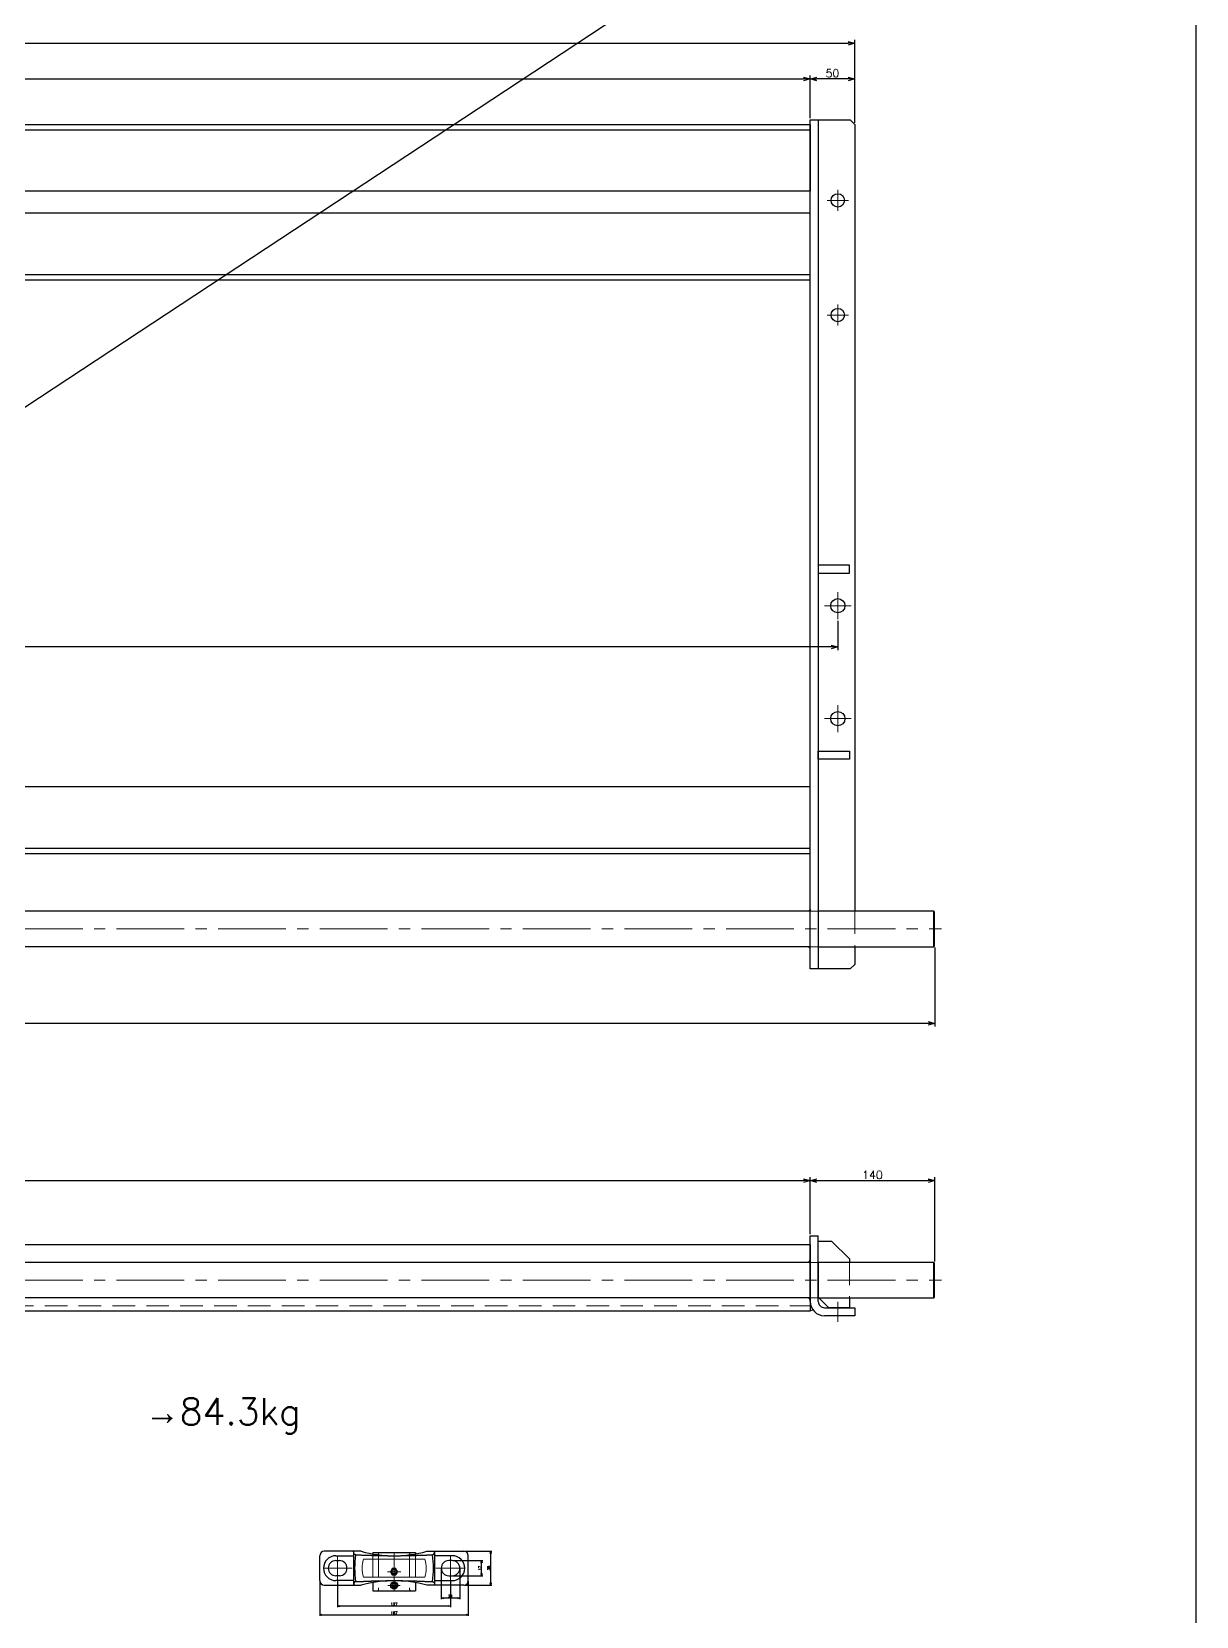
# Model space of a CAD drawing. Header units: millimetres. Extents: x -8731 to 85711, y -14522 to 31379.
# Drawn here: x 4452 to 5763, y -2873 to -1091 of the extents above; entities that cross this region are included whole.
import ezdxf

# ---------------------------------------------------------------- set-up
doc = ezdxf.new("R2010")
doc.units = ezdxf.units.MM
doc.header["$LTSCALE"] = 4
doc.header["$PDMODE"] = 99
doc.header["$PDSIZE"] = 1
doc.linetypes.add('CENTER2', pattern=[28.575, 19.05, -3.175, 3.175, -3.175])
doc.linetypes.add('HIDDEN', pattern=[9.525, 6.35, -3.175])
for name, color, linetype, lineweight in [('04_HIDDEN', 2, 'HIDDEN', 13), ('05_CENTER', 4, 'CENTER2', 13), ('08_DIM', 3, 'Continuous', 13)]:
    doc.layers.add(name, color=color, linetype=linetype, lineweight=lineweight)
doc.layers.add('10_DRAFT', color=8, linetype='Continuous', lineweight=0, plot=False)
doc.styles.add('KSS_TXT', font='txt.shx', dxfattribs={"bigfont": 'extfont2.shx'})
doc.dimstyles.new('KSS_DIM', dxfattribs={"dimscale": 3, "dimtxt": 3, "dimasz": 2.5, "dimexe": 1.25, "dimexo": 0.625, "dimtad": 1, "dimdsep": 46, "dimtxsty": 'KSS_TXT', "dimblk": 'OPEN30', "dimcen": 0, "dimazin": 2, "dimtfac": 0.75, "dimtmove": 0, "dimatfit": 3, "dimldrblk": 'OPEN30', "dimfxl": 1, "dimtolj": 1, "dimarcsym": 0})

# ---------------------------------------------------------------- blocks, each defined once
blk = doc.blocks.new('MUCP207b_1')
at = {"color": 0}
for p, q in [((-100.4, 19), (-142, 19)), ((-109, 19), (-109, -19)), ((-26.6, 19), (15, 19)), ((-18, 19), (-18, -19)), ((-147, -14), (-147, 14)), ((-129, 14), (-109, 14)), ((-129, 8.5), (-125, 8.5)), ((-87.5, 17.5), (-39.5, 17.5)), ((-87.5, 17.5), (-87.5, 16.1)), ((-39.5, 17.5), (-39.5, 16.1)), ((2, 14), (-18, 14)), ((2, 8.5), (-2, 8.5)), ((20, -14), (20, 14)), ((-125, -8.5), (-129, -8.5)), ((-109, -14), (-129, -14)), ((-87.5, -16.1), (-87.5, -25.4)), ((-39.5, -16.1), (-39.5, -25.4)), ((-18, -14), (2, -14)), ((-2, -8.5), (2, -8.5)), ((-142, -19), (-100.4, -19)), ((-87.5, -25.4), (-39.5, -25.4)), ((15, -19), (-26.6, -19))]:
    blk.add_line(p, q, dxfattribs=at)
for points in [[(-65.5, -0.5), (-67.5, -4), (-65.5, -7.5), (-61.5, -7.5), (-59.5, -4), (-61.5, -0.5)], [(-64.7, -17.4), (-65.8, -19.4), (-64.7, -21.4), (-62.3, -21.4), (-61.2, -19.4), (-62.3, -17.4)]]:
    blk.add_lwpolyline(points, close=True, dxfattribs=at)
for points in [[(-106.7, 15.1, 0), (-106.8, 15.1, 0), (-106.8, 15.1, 0), (-106.8, 15.1, 0), (-106.9, 15.1, 0), (-106.9, 15.1, 0), (-106.9, 15.1, 0), (-107, 15.2, 0), (-107, 15.2, 0), (-107, 15.2, 0), (-107, 15.2, 0), (-107.1, 15.2, 0), (-107.1, 15.2, 0), (-107.1, 15.2, 0), (-107.2, 15.2, 0), (-107.2, 15.2, 0), (-107.2, 15.2, 0), (-107.3, 15.3, 0), (-107.3, 15.3, 0), (-107.3, 15.3, 0), (-107.3, 15.3, 0), (-107.4, 15.3, 0), (-107.4, 15.3, 0), (-107.4, 15.3, 0), (-107.5, 15.3, 0), (-107.5, 15.3, 0), (-107.5, 15.4, 0), (-107.5, 15.4, 0), (-107.6, 15.4, 0), (-107.6, 15.4, 0), (-107.6, 15.4, 0), (-107.7, 15.4, 0), (-107.7, 15.4, 0), (-107.7, 15.4, 0), (-107.7, 15.5, 0), (-107.8, 15.5, 0), (-107.8, 15.5, 0), (-107.8, 15.5, 0), (-107.8, 15.5, 0), (-107.9, 15.5, 0), (-107.9, 15.6, 0), (-107.9, 15.6, 0), (-107.9, 15.6, 0), (-107.9, 15.6, 0), (-108, 15.6, 0), (-108, 15.6, 0), (-108, 15.7, 0), (-108, 15.7, 0), (-108.1, 15.7, 0), (-108.1, 15.7, 0), (-108.1, 15.7, 0), (-108.1, 15.7, 0), (-108.1, 15.8, 0), (-108.2, 15.8, 0), (-108.2, 15.8, 0), (-108.2, 15.8, 0), (-108.2, 15.8, 0), (-108.2, 15.9, 0), (-108.3, 15.9, 0), (-108.3, 15.9, 0), (-108.3, 15.9, 0), (-108.3, 16, 0), (-108.3, 16, 0), (-108.3, 16, 0), (-108.4, 16, 0), (-108.4, 16, 0), (-108.4, 16.1, 0), (-108.4, 16.1, 0), (-108.4, 16.1, 0), (-108.4, 16.1, 0), (-108.4, 16.2, 0), (-108.5, 16.2, 0), (-108.5, 16.2, 0), (-108.5, 16.2, 0), (-108.5, 16.3, 0), (-108.5, 16.3, 0), (-108.5, 16.3, 0), (-108.5, 16.3, 0), (-108.6, 16.4, 0), (-108.6, 16.4, 0), (-108.6, 16.4, 0), (-108.6, 16.4, 0), (-108.6, 16.5, 0), (-108.6, 16.5, 0), (-108.6, 16.5, 0), (-108.6, 16.6, 0), (-108.6, 16.6, 0), (-108.7, 16.6, 0), (-108.7, 16.6, 0), (-108.7, 16.7, 0), (-108.7, 16.7, 0), (-108.7, 16.7, 0), (-108.7, 16.8, 0), (-108.7, 16.8, 0), (-108.7, 16.8, 0), (-108.7, 16.8, 0), (-108.7, 16.9, 0), (-108.7, 16.9, 0), (-108.7, 16.9, 0), (-108.8, 17, 0), (-108.8, 17, 0), (-108.8, 17, 0), (-108.8, 17.1, 0), (-108.8, 17.1, 0), (-108.8, 17.1, 0), (-108.8, 17.2, 0), (-108.8, 17.2, 0), (-108.8, 17.2, 0), (-108.8, 17.2, 0), (-108.8, 17.3, 0), (-108.8, 17.3, 0), (-108.8, 17.3, 0), (-108.8, 17.4, 0), (-108.8, 17.4, 0), (-108.9, 17.4, 0), (-108.9, 17.5, 0), (-108.9, 17.5, 0), (-108.9, 17.5, 0), (-108.9, 17.6, 0), (-108.9, 17.6, 0), (-108.9, 17.6, 0), (-108.9, 17.7, 0), (-108.9, 17.7, 0), (-108.9, 17.7, 0), (-108.9, 17.8, 0), (-108.9, 17.8, 0), (-108.9, 17.8, 0), (-108.9, 17.9, 0), (-108.9, 17.9, 0), (-108.9, 17.9, 0), (-108.9, 18, 0), (-108.9, 18, 0), (-108.9, 18, 0), (-108.9, 18.1, 0), (-108.9, 18.1, 0), (-108.9, 18.2, 0), (-108.9, 18.2, 0), (-108.9, 18.2, 0), (-108.9, 18.3, 0), (-109, 18.3, 0), (-109, 18.3, 0), (-109, 18.4, 0), (-109, 18.4, 0), (-109, 18.4, 0), (-109, 18.5, 0), (-109, 18.5, 0), (-109, 18.5, 0), (-109, 18.6, 0), (-109, 18.6, 0), (-109, 18.6, 0), (-109, 18.7, 0), (-109, 18.7, 0), (-109, 18.8, 0), (-109, 18.8, 0), (-109, 18.8, 0), (-109, 18.9, 0), (-109, 18.9, 0), (-109, 18.9, 0), (-109, 19, 0), (-109, 19, 0)], [(-20.3, 15.1, 0), (-20.2, 15.1, 0), (-20.2, 15.1, 0), (-20.2, 15.1, 0), (-20.1, 15.1, 0), (-20.1, 15.1, 0), (-20.1, 15.1, 0), (-20, 15.2, 0), (-20, 15.2, 0), (-20, 15.2, 0), (-20, 15.2, 0), (-19.9, 15.2, 0), (-19.9, 15.2, 0), (-19.9, 15.2, 0), (-19.8, 15.2, 0), (-19.8, 15.2, 0), (-19.8, 15.2, 0), (-19.7, 15.3, 0), (-19.7, 15.3, 0), (-19.7, 15.3, 0), (-19.7, 15.3, 0), (-19.6, 15.3, 0), (-19.6, 15.3, 0), (-19.6, 15.3, 0), (-19.5, 15.3, 0), (-19.5, 15.3, 0), (-19.5, 15.4, 0), (-19.5, 15.4, 0), (-19.4, 15.4, 0), (-19.4, 15.4, 0), (-19.4, 15.4, 0), (-19.3, 15.4, 0), (-19.3, 15.4, 0), (-19.3, 15.4, 0), (-19.3, 15.5, 0), (-19.2, 15.5, 0), (-19.2, 15.5, 0), (-19.2, 15.5, 0), (-19.2, 15.5, 0), (-19.1, 15.5, 0), (-19.1, 15.6, 0), (-19.1, 15.6, 0), (-19.1, 15.6, 0), (-19.1, 15.6, 0), (-19, 15.6, 0), (-19, 15.6, 0), (-19, 15.7, 0), (-19, 15.7, 0), (-18.9, 15.7, 0), (-18.9, 15.7, 0), (-18.9, 15.7, 0), (-18.9, 15.7, 0), (-18.9, 15.8, 0), (-18.8, 15.8, 0), (-18.8, 15.8, 0), (-18.8, 15.8, 0), (-18.8, 15.8, 0), (-18.8, 15.9, 0), (-18.7, 15.9, 0), (-18.7, 15.9, 0), (-18.7, 15.9, 0), (-18.7, 16, 0), (-18.7, 16, 0), (-18.7, 16, 0), (-18.6, 16, 0), (-18.6, 16, 0), (-18.6, 16.1, 0), (-18.6, 16.1, 0), (-18.6, 16.1, 0), (-18.6, 16.1, 0), (-18.6, 16.2, 0), (-18.5, 16.2, 0), (-18.5, 16.2, 0), (-18.5, 16.2, 0), (-18.5, 16.3, 0), (-18.5, 16.3, 0), (-18.5, 16.3, 0), (-18.5, 16.3, 0), (-18.4, 16.4, 0), (-18.4, 16.4, 0), (-18.4, 16.4, 0), (-18.4, 16.4, 0), (-18.4, 16.5, 0), (-18.4, 16.5, 0), (-18.4, 16.5, 0), (-18.4, 16.6, 0), (-18.4, 16.6, 0), (-18.3, 16.6, 0), (-18.3, 16.6, 0), (-18.3, 16.7, 0), (-18.3, 16.7, 0), (-18.3, 16.7, 0), (-18.3, 16.8, 0), (-18.3, 16.8, 0), (-18.3, 16.8, 0), (-18.3, 16.8, 0), (-18.3, 16.9, 0), (-18.3, 16.9, 0), (-18.3, 16.9, 0), (-18.2, 17, 0), (-18.2, 17, 0), (-18.2, 17, 0), (-18.2, 17.1, 0), (-18.2, 17.1, 0), (-18.2, 17.1, 0), (-18.2, 17.2, 0), (-18.2, 17.2, 0), (-18.2, 17.2, 0), (-18.2, 17.2, 0), (-18.2, 17.3, 0), (-18.2, 17.3, 0), (-18.2, 17.3, 0), (-18.2, 17.4, 0), (-18.2, 17.4, 0), (-18.1, 17.4, 0), (-18.1, 17.5, 0), (-18.1, 17.5, 0), (-18.1, 17.5, 0), (-18.1, 17.6, 0), (-18.1, 17.6, 0), (-18.1, 17.6, 0), (-18.1, 17.7, 0), (-18.1, 17.7, 0), (-18.1, 17.7, 0), (-18.1, 17.8, 0), (-18.1, 17.8, 0), (-18.1, 17.8, 0), (-18.1, 17.9, 0), (-18.1, 17.9, 0), (-18.1, 17.9, 0), (-18.1, 18, 0), (-18.1, 18, 0), (-18.1, 18, 0), (-18.1, 18.1, 0), (-18.1, 18.1, 0), (-18.1, 18.2, 0), (-18.1, 18.2, 0), (-18.1, 18.2, 0), (-18.1, 18.3, 0), (-18, 18.3, 0), (-18, 18.3, 0), (-18, 18.4, 0), (-18, 18.4, 0), (-18, 18.4, 0), (-18, 18.5, 0), (-18, 18.5, 0), (-18, 18.5, 0), (-18, 18.6, 0), (-18, 18.6, 0), (-18, 18.6, 0), (-18, 18.7, 0), (-18, 18.7, 0), (-18, 18.8, 0), (-18, 18.8, 0), (-18, 18.8, 0), (-18, 18.9, 0), (-18, 18.9, 0), (-18, 18.9, 0), (-18, 19, 0), (-18, 19, 0)], [(-106.7, 15.1, 0), (-106.2, 15.1, 0), (-105.7, 15, 0), (-105.1, 15, 0), (-104.6, 15, 0), (-104, 15, 0), (-103.5, 15, 0), (-102.9, 14.9, 0), (-102.4, 14.9, 0), (-101.8, 14.9, 0), (-101.3, 14.9, 0), (-100.8, 14.9, 0), (-100.2, 14.8, 0), (-99.7, 14.8, 0), (-99.1, 14.8, 0), (-98.6, 14.8, 0), (-98, 14.8, 0), (-97.5, 14.7, 0), (-97, 14.7, 0), (-96.4, 14.7, 0), (-95.9, 14.7, 0), (-95.3, 14.7, 0), (-94.8, 14.6, 0), (-94.2, 14.6, 0), (-93.7, 14.6, 0), (-93.1, 14.6, 0), (-92.6, 14.6, 0), (-92.1, 14.6, 0), (-91.5, 14.5, 0), (-91, 14.5, 0), (-90.4, 14.5, 0), (-89.9, 14.5, 0), (-89.3, 14.5, 0), (-88.8, 14.4, 0), (-88.2, 14.4, 0), (-87.7, 14.4, 0), (-87.2, 14.4, 0), (-86.6, 14.4, 0), (-86.1, 14.4, 0), (-85.5, 14.4, 0), (-85, 14.3, 0), (-84.4, 14.3, 0), (-83.9, 14.3, 0), (-83.4, 14.3, 0), (-82.8, 14.3, 0), (-82.3, 14.3, 0), (-81.7, 14.2, 0), (-81.2, 14.2, 0), (-80.6, 14.2, 0), (-80.1, 14.2, 0), (-79.5, 14.2, 0), (-79, 14.2, 0), (-78.5, 14.2, 0), (-77.9, 14.2, 0), (-77.4, 14.1, 0), (-76.8, 14.1, 0), (-76.3, 14.1, 0), (-75.7, 14.1, 0), (-75.2, 14.1, 0), (-74.7, 14.1, 0), (-74.1, 14.1, 0), (-73.6, 14.1, 0), (-73, 14.1, 0), (-72.5, 14.1, 0), (-71.9, 14.1, 0), (-71.4, 14.1, 0), (-70.8, 14, 0), (-70.3, 14, 0), (-69.8, 14, 0), (-69.2, 14, 0), (-68.7, 14, 0), (-68.1, 14, 0), (-67.6, 14, 0), (-67, 14, 0), (-66.5, 14, 0), (-65.9, 14, 0), (-65.4, 14, 0), (-64.9, 14, 0), (-64.3, 14, 0), (-63.8, 14, 0), (-63.2, 14, 0), (-62.7, 14, 0), (-62.1, 14, 0), (-61.6, 14, 0), (-61.1, 14, 0), (-60.5, 14, 0), (-60, 14, 0), (-59.4, 14, 0), (-58.9, 14, 0), (-58.3, 14, 0), (-57.8, 14, 0), (-57.2, 14, 0), (-56.7, 14, 0), (-56.2, 14, 0), (-55.6, 14.1, 0), (-55.1, 14.1, 0), (-54.5, 14.1, 0), (-54, 14.1, 0), (-53.4, 14.1, 0), (-52.9, 14.1, 0), (-52.3, 14.1, 0), (-51.8, 14.1, 0), (-51.3, 14.1, 0), (-50.7, 14.1, 0), (-50.2, 14.1, 0), (-49.6, 14.1, 0), (-49.1, 14.2, 0), (-48.5, 14.2, 0), (-48, 14.2, 0), (-47.5, 14.2, 0), (-46.9, 14.2, 0), (-46.4, 14.2, 0), (-45.8, 14.2, 0), (-45.3, 14.2, 0), (-44.7, 14.3, 0), (-44.2, 14.3, 0), (-43.6, 14.3, 0), (-43.1, 14.3, 0), (-42.6, 14.3, 0), (-42, 14.3, 0), (-41.5, 14.4, 0), (-40.9, 14.4, 0), (-40.4, 14.4, 0), (-39.8, 14.4, 0), (-39.3, 14.4, 0), (-38.8, 14.4, 0), (-38.2, 14.4, 0), (-37.7, 14.5, 0), (-37.1, 14.5, 0), (-36.6, 14.5, 0), (-36, 14.5, 0), (-35.5, 14.5, 0), (-34.9, 14.6, 0), (-34.4, 14.6, 0), (-33.9, 14.6, 0), (-33.3, 14.6, 0), (-32.8, 14.6, 0), (-32.2, 14.6, 0), (-31.7, 14.7, 0), (-31.1, 14.7, 0), (-30.6, 14.7, 0), (-30, 14.7, 0), (-29.5, 14.7, 0), (-29, 14.8, 0), (-28.4, 14.8, 0), (-27.9, 14.8, 0), (-27.3, 14.8, 0), (-26.8, 14.8, 0), (-26.2, 14.9, 0), (-25.7, 14.9, 0), (-25.2, 14.9, 0), (-24.6, 14.9, 0), (-24.1, 14.9, 0), (-23.5, 15, 0), (-23, 15, 0), (-22.4, 15, 0), (-21.9, 15, 0), (-21.3, 15, 0), (-20.8, 15.1, 0), (-20.3, 15.1, 0)], [(-106.7, -15.1, 0), (-106.8, -15.1, 0), (-106.8, -15.1, 0), (-106.8, -15.1, 0), (-106.9, -15.1, 0), (-106.9, -15.1, 0), (-106.9, -15.1, 0), (-107, -15.2, 0), (-107, -15.2, 0), (-107, -15.2, 0), (-107, -15.2, 0), (-107.1, -15.2, 0), (-107.1, -15.2, 0), (-107.1, -15.2, 0), (-107.2, -15.2, 0), (-107.2, -15.2, 0), (-107.2, -15.2, 0), (-107.3, -15.3, 0), (-107.3, -15.3, 0), (-107.3, -15.3, 0), (-107.3, -15.3, 0), (-107.4, -15.3, 0), (-107.4, -15.3, 0), (-107.4, -15.3, 0), (-107.5, -15.3, 0), (-107.5, -15.3, 0), (-107.5, -15.4, 0), (-107.5, -15.4, 0), (-107.6, -15.4, 0), (-107.6, -15.4, 0), (-107.6, -15.4, 0), (-107.7, -15.4, 0), (-107.7, -15.4, 0), (-107.7, -15.4, 0), (-107.7, -15.5, 0), (-107.8, -15.5, 0), (-107.8, -15.5, 0), (-107.8, -15.5, 0), (-107.8, -15.5, 0), (-107.9, -15.5, 0), (-107.9, -15.6, 0), (-107.9, -15.6, 0), (-107.9, -15.6, 0), (-107.9, -15.6, 0), (-108, -15.6, 0), (-108, -15.6, 0), (-108, -15.7, 0), (-108, -15.7, 0), (-108.1, -15.7, 0), (-108.1, -15.7, 0), (-108.1, -15.7, 0), (-108.1, -15.7, 0), (-108.1, -15.8, 0), (-108.2, -15.8, 0), (-108.2, -15.8, 0), (-108.2, -15.8, 0), (-108.2, -15.8, 0), (-108.2, -15.9, 0), (-108.3, -15.9, 0), (-108.3, -15.9, 0), (-108.3, -15.9, 0), (-108.3, -16, 0), (-108.3, -16, 0), (-108.3, -16, 0), (-108.4, -16, 0), (-108.4, -16, 0), (-108.4, -16.1, 0), (-108.4, -16.1, 0), (-108.4, -16.1, 0), (-108.4, -16.1, 0), (-108.4, -16.2, 0), (-108.5, -16.2, 0), (-108.5, -16.2, 0), (-108.5, -16.2, 0), (-108.5, -16.3, 0), (-108.5, -16.3, 0), (-108.5, -16.3, 0), (-108.5, -16.3, 0), (-108.6, -16.4, 0), (-108.6, -16.4, 0), (-108.6, -16.4, 0), (-108.6, -16.4, 0), (-108.6, -16.5, 0), (-108.6, -16.5, 0), (-108.6, -16.5, 0), (-108.6, -16.6, 0), (-108.6, -16.6, 0), (-108.7, -16.6, 0), (-108.7, -16.6, 0), (-108.7, -16.7, 0), (-108.7, -16.7, 0), (-108.7, -16.7, 0), (-108.7, -16.8, 0), (-108.7, -16.8, 0), (-108.7, -16.8, 0), (-108.7, -16.8, 0), (-108.7, -16.9, 0), (-108.7, -16.9, 0), (-108.7, -16.9, 0), (-108.8, -17, 0), (-108.8, -17, 0), (-108.8, -17, 0), (-108.8, -17.1, 0), (-108.8, -17.1, 0), (-108.8, -17.1, 0), (-108.8, -17.2, 0), (-108.8, -17.2, 0), (-108.8, -17.2, 0), (-108.8, -17.2, 0), (-108.8, -17.3, 0), (-108.8, -17.3, 0), (-108.8, -17.3, 0), (-108.8, -17.4, 0), (-108.8, -17.4, 0), (-108.9, -17.4, 0), (-108.9, -17.5, 0), (-108.9, -17.5, 0), (-108.9, -17.5, 0), (-108.9, -17.6, 0), (-108.9, -17.6, 0), (-108.9, -17.6, 0), (-108.9, -17.7, 0), (-108.9, -17.7, 0), (-108.9, -17.7, 0), (-108.9, -17.8, 0), (-108.9, -17.8, 0), (-108.9, -17.8, 0), (-108.9, -17.9, 0), (-108.9, -17.9, 0), (-108.9, -17.9, 0), (-108.9, -18, 0), (-108.9, -18, 0), (-108.9, -18, 0), (-108.9, -18.1, 0), (-108.9, -18.1, 0), (-108.9, -18.2, 0), (-108.9, -18.2, 0), (-108.9, -18.2, 0), (-108.9, -18.3, 0), (-109, -18.3, 0), (-109, -18.3, 0), (-109, -18.4, 0), (-109, -18.4, 0), (-109, -18.4, 0), (-109, -18.5, 0), (-109, -18.5, 0), (-109, -18.5, 0), (-109, -18.6, 0), (-109, -18.6, 0), (-109, -18.6, 0), (-109, -18.7, 0), (-109, -18.7, 0), (-109, -18.8, 0), (-109, -18.8, 0), (-109, -18.8, 0), (-109, -18.9, 0), (-109, -18.9, 0), (-109, -18.9, 0), (-109, -19, 0), (-109, -19, 0)], [(-106.7, -15.1, 0), (-106.2, -15.1, 0), (-105.7, -15, 0), (-105.1, -15, 0), (-104.6, -15, 0), (-104, -15, 0), (-103.5, -15, 0), (-102.9, -14.9, 0), (-102.4, -14.9, 0), (-101.8, -14.9, 0), (-101.3, -14.9, 0), (-100.8, -14.9, 0), (-100.2, -14.8, 0), (-99.7, -14.8, 0), (-99.1, -14.8, 0), (-98.6, -14.8, 0), (-98, -14.8, 0), (-97.5, -14.7, 0), (-97, -14.7, 0), (-96.4, -14.7, 0), (-95.9, -14.7, 0), (-95.3, -14.7, 0), (-94.8, -14.6, 0), (-94.2, -14.6, 0), (-93.7, -14.6, 0), (-93.1, -14.6, 0), (-92.6, -14.6, 0), (-92.1, -14.6, 0), (-91.5, -14.5, 0), (-91, -14.5, 0), (-90.4, -14.5, 0), (-89.9, -14.5, 0), (-89.3, -14.5, 0), (-88.8, -14.4, 0), (-88.2, -14.4, 0), (-87.7, -14.4, 0), (-87.2, -14.4, 0), (-86.6, -14.4, 0), (-86.1, -14.4, 0), (-85.5, -14.4, 0), (-85, -14.3, 0), (-84.4, -14.3, 0), (-83.9, -14.3, 0), (-83.4, -14.3, 0), (-82.8, -14.3, 0), (-82.3, -14.3, 0), (-81.7, -14.2, 0), (-81.2, -14.2, 0), (-80.6, -14.2, 0), (-80.1, -14.2, 0), (-79.5, -14.2, 0), (-79, -14.2, 0), (-78.5, -14.2, 0), (-77.9, -14.2, 0), (-77.4, -14.1, 0), (-76.8, -14.1, 0), (-76.3, -14.1, 0), (-75.7, -14.1, 0), (-75.2, -14.1, 0), (-74.7, -14.1, 0), (-74.1, -14.1, 0), (-73.6, -14.1, 0), (-73, -14.1, 0), (-72.5, -14.1, 0), (-71.9, -14.1, 0), (-71.4, -14.1, 0), (-70.8, -14, 0), (-70.3, -14, 0), (-69.8, -14, 0), (-69.2, -14, 0), (-68.7, -14, 0), (-68.1, -14, 0), (-67.6, -14, 0), (-67, -14, 0), (-66.5, -14, 0), (-65.9, -14, 0), (-65.4, -14, 0), (-64.9, -14, 0), (-64.3, -14, 0), (-63.8, -14, 0), (-63.2, -14, 0), (-62.7, -14, 0), (-62.1, -14, 0), (-61.6, -14, 0), (-61.1, -14, 0), (-60.5, -14, 0), (-60, -14, 0), (-59.4, -14, 0), (-58.9, -14, 0), (-58.3, -14, 0), (-57.8, -14, 0), (-57.2, -14, 0), (-56.7, -14, 0), (-56.2, -14, 0), (-55.6, -14.1, 0), (-55.1, -14.1, 0), (-54.5, -14.1, 0), (-54, -14.1, 0), (-53.4, -14.1, 0), (-52.9, -14.1, 0), (-52.3, -14.1, 0), (-51.8, -14.1, 0), (-51.3, -14.1, 0), (-50.7, -14.1, 0), (-50.2, -14.1, 0), (-49.6, -14.1, 0), (-49.1, -14.2, 0), (-48.5, -14.2, 0), (-48, -14.2, 0), (-47.5, -14.2, 0), (-46.9, -14.2, 0), (-46.4, -14.2, 0), (-45.8, -14.2, 0), (-45.3, -14.2, 0), (-44.7, -14.3, 0), (-44.2, -14.3, 0), (-43.6, -14.3, 0), (-43.1, -14.3, 0), (-42.6, -14.3, 0), (-42, -14.3, 0), (-41.5, -14.4, 0), (-40.9, -14.4, 0), (-40.4, -14.4, 0), (-39.8, -14.4, 0), (-39.3, -14.4, 0), (-38.8, -14.4, 0), (-38.2, -14.4, 0), (-37.7, -14.5, 0), (-37.1, -14.5, 0), (-36.6, -14.5, 0), (-36, -14.5, 0), (-35.5, -14.5, 0), (-34.9, -14.6, 0), (-34.4, -14.6, 0), (-33.9, -14.6, 0), (-33.3, -14.6, 0), (-32.8, -14.6, 0), (-32.2, -14.6, 0), (-31.7, -14.7, 0), (-31.1, -14.7, 0), (-30.6, -14.7, 0), (-30, -14.7, 0), (-29.5, -14.7, 0), (-29, -14.8, 0), (-28.4, -14.8, 0), (-27.9, -14.8, 0), (-27.3, -14.8, 0), (-26.8, -14.8, 0), (-26.2, -14.9, 0), (-25.7, -14.9, 0), (-25.2, -14.9, 0), (-24.6, -14.9, 0), (-24.1, -14.9, 0), (-23.5, -15, 0), (-23, -15, 0), (-22.4, -15, 0), (-21.9, -15, 0), (-21.3, -15, 0), (-20.8, -15.1, 0), (-20.3, -15.1, 0)], [(-20.3, -15.1, 0), (-20.2, -15.1, 0), (-20.2, -15.1, 0), (-20.2, -15.1, 0), (-20.1, -15.1, 0), (-20.1, -15.1, 0), (-20.1, -15.1, 0), (-20, -15.2, 0), (-20, -15.2, 0), (-20, -15.2, 0), (-20, -15.2, 0), (-19.9, -15.2, 0), (-19.9, -15.2, 0), (-19.9, -15.2, 0), (-19.8, -15.2, 0), (-19.8, -15.2, 0), (-19.8, -15.2, 0), (-19.7, -15.3, 0), (-19.7, -15.3, 0), (-19.7, -15.3, 0), (-19.7, -15.3, 0), (-19.6, -15.3, 0), (-19.6, -15.3, 0), (-19.6, -15.3, 0), (-19.5, -15.3, 0), (-19.5, -15.3, 0), (-19.5, -15.4, 0), (-19.5, -15.4, 0), (-19.4, -15.4, 0), (-19.4, -15.4, 0), (-19.4, -15.4, 0), (-19.3, -15.4, 0), (-19.3, -15.4, 0), (-19.3, -15.4, 0), (-19.3, -15.5, 0), (-19.2, -15.5, 0), (-19.2, -15.5, 0), (-19.2, -15.5, 0), (-19.2, -15.5, 0), (-19.1, -15.5, 0), (-19.1, -15.6, 0), (-19.1, -15.6, 0), (-19.1, -15.6, 0), (-19.1, -15.6, 0), (-19, -15.6, 0), (-19, -15.6, 0), (-19, -15.7, 0), (-19, -15.7, 0), (-18.9, -15.7, 0), (-18.9, -15.7, 0), (-18.9, -15.7, 0), (-18.9, -15.7, 0), (-18.9, -15.8, 0), (-18.8, -15.8, 0), (-18.8, -15.8, 0), (-18.8, -15.8, 0), (-18.8, -15.8, 0), (-18.8, -15.9, 0), (-18.7, -15.9, 0), (-18.7, -15.9, 0), (-18.7, -15.9, 0), (-18.7, -16, 0), (-18.7, -16, 0), (-18.7, -16, 0), (-18.6, -16, 0), (-18.6, -16, 0), (-18.6, -16.1, 0), (-18.6, -16.1, 0), (-18.6, -16.1, 0), (-18.6, -16.1, 0), (-18.6, -16.2, 0), (-18.5, -16.2, 0), (-18.5, -16.2, 0), (-18.5, -16.2, 0), (-18.5, -16.3, 0), (-18.5, -16.3, 0), (-18.5, -16.3, 0), (-18.5, -16.3, 0), (-18.4, -16.4, 0), (-18.4, -16.4, 0), (-18.4, -16.4, 0), (-18.4, -16.4, 0), (-18.4, -16.5, 0), (-18.4, -16.5, 0), (-18.4, -16.5, 0), (-18.4, -16.6, 0), (-18.4, -16.6, 0), (-18.3, -16.6, 0), (-18.3, -16.6, 0), (-18.3, -16.7, 0), (-18.3, -16.7, 0), (-18.3, -16.7, 0), (-18.3, -16.8, 0), (-18.3, -16.8, 0), (-18.3, -16.8, 0), (-18.3, -16.8, 0), (-18.3, -16.9, 0), (-18.3, -16.9, 0), (-18.3, -16.9, 0), (-18.2, -17, 0), (-18.2, -17, 0), (-18.2, -17, 0), (-18.2, -17.1, 0), (-18.2, -17.1, 0), (-18.2, -17.1, 0), (-18.2, -17.2, 0), (-18.2, -17.2, 0), (-18.2, -17.2, 0), (-18.2, -17.2, 0), (-18.2, -17.3, 0), (-18.2, -17.3, 0), (-18.2, -17.3, 0), (-18.2, -17.4, 0), (-18.2, -17.4, 0), (-18.1, -17.4, 0), (-18.1, -17.5, 0), (-18.1, -17.5, 0), (-18.1, -17.5, 0), (-18.1, -17.6, 0), (-18.1, -17.6, 0), (-18.1, -17.6, 0), (-18.1, -17.7, 0), (-18.1, -17.7, 0), (-18.1, -17.7, 0), (-18.1, -17.8, 0), (-18.1, -17.8, 0), (-18.1, -17.8, 0), (-18.1, -17.9, 0), (-18.1, -17.9, 0), (-18.1, -17.9, 0), (-18.1, -18, 0), (-18.1, -18, 0), (-18.1, -18, 0), (-18.1, -18.1, 0), (-18.1, -18.1, 0), (-18.1, -18.2, 0), (-18.1, -18.2, 0), (-18.1, -18.2, 0), (-18.1, -18.3, 0), (-18, -18.3, 0), (-18, -18.3, 0), (-18, -18.4, 0), (-18, -18.4, 0), (-18, -18.4, 0), (-18, -18.5, 0), (-18, -18.5, 0), (-18, -18.5, 0), (-18, -18.6, 0), (-18, -18.6, 0), (-18, -18.6, 0), (-18, -18.7, 0), (-18, -18.7, 0), (-18, -18.8, 0), (-18, -18.8, 0), (-18, -18.8, 0), (-18, -18.9, 0), (-18, -18.9, 0), (-18, -18.9, 0), (-18, -19, 0), (-18, -19, 0)]]:
    blk.add_polyline3d(points, dxfattribs=at)
for centre, radius in [((-63.5, -19.4), 4), ((-63.5, -19.4), 3.45), ((-63.5, -4), 3.3), ((-63.5, -4), 2.4), ((-63.5, -4), 0.555)]:
    blk.add_circle(centre, radius, dxfattribs=at)
for centre, radius, start, end in [((-142, 14), 5, 90, 180), ((-63.5, 153), 139, 254.5856, 285.4144), ((15, 14), 5, 0, 90), ((-129, 0), 14, 90, 270), ((-129, 0), 8.5, 90, 270), ((-125, 0), 8.5, 270, 90), ((-8.9, 0), 99, 171.2355, 188.7645), ((-118.1, 0), 99, 351.2355, 8.7645), ((-2, 0), 8.5, 90, 270), ((2, 0), 14, 270, 90), ((2, 0), 8.5, 270, 90), ((-142, -14), 5, 180, 270), ((-63.5, -153), 139, 74.5856, 105.4144), ((15, -14), 5, 270, 0)]:
    blk.add_arc(centre, radius, start, end, dxfattribs=at)
at = {"layer": '04_HIDDEN', "color": 0}
for p, q in [((-87.5, 16.1), (-87.5, -16.1)), ((-81, 16), (-81, -23.9)), ((-46, 16), (-46, -23.9)), ((-39.5, 16.1), (-39.5, -16.1))]:
    blk.add_line(p, q, dxfattribs=at)
for centre, start, end in [((-82.5, 16), 0, 90), ((-44.5, 16), 90, 180), ((-82.5, -23.9), 270, 0), ((-44.5, -23.9), 180, 270)]:
    blk.add_arc(centre, 1.5, start, end, dxfattribs=at)
at = {"layer": '05_CENTER', "color": 0}
for p, q in [((-143.4, 0), (-110.6, 0)), ((-127, 13.5), (-127, -13.5)), ((16.4, 0), (-16.4, 0)), ((0, 13.5), (0, -13.5)), ((-71, -4), (-56, -4)), ((-70.5, -19.4), (-56.5, -19.4))]:
    blk.add_line(p, q, dxfattribs=at)
at = {"layer": '10_DRAFT'}
for p, q in [((-28.9, 10), (-98.1, 10)), ((-63.5, -25.4), (-63.5, 17.5)), ((-28.9, -10), (-98.1, -10))]:
    blk.add_line(p, q, dxfattribs=at)
for start, end in [(163.8724, 196.1276), (343.8724, 16.1276)]:
    blk.add_arc((-63.5, 0), 36, start, end, dxfattribs=at)
blk = doc.blocks.new('_Open30')
at = {"color": 0, "linetype": 'ByBlock', "lineweight": -2}
for p, q in [((-1, 0.27), (0, 0)), ((0, 0), (-1, -0.27)), ((0, 0), (-1, 0))]:
    blk.add_line(p, q, dxfattribs=at)
blk = doc.blocks.new('*D1084')
at = {"layer": '08_DIM', "color": 0, "lineweight": -2, "transparency": 16777216}
for p, q in [((4939, -2800), (4969.8, -2800)), ((4968.6, -2835.5), (4968.6, -2802.5)), ((4939, -2838), (4969.8, -2838))]:
    blk.add_line(p, q, dxfattribs=at)
at = {"layer": 'Defpoints', "color": 0, "transparency": 16777216}
for p in [(4938.4, -2800), (4968.6, -2800), (4938.4, -2838)]:
    blk.add_point(p, dxfattribs=at)
at = {"layer": '08_DIM', "color": 0, "lineweight": -2, "transparency": 16777216, "xscale": 2.5, "yscale": 2.5, "zscale": 2.5}
for p, rotation in [((4968.6, -2800), 90), ((4968.6, -2838), 270)]:
    blk.add_blockref('_Open30', p, dxfattribs=dict(at, rotation=rotation))
at = {"layer": '08_DIM', "color": 0, "transparency": 16777216, "insert": (4966.4, -2819), "char_height": 3, "attachment_point": 5, "rotation": 90, "style": 'KSS_TXT'}
blk.add_mtext('\\A1;38', dxfattribs=at)
blk = doc.blocks.new('*D1085')
at = {"layer": '08_DIM', "color": 0, "lineweight": -2, "transparency": 16777216}
for p, q in [((4926, -2810.5), (4959.7, -2810.5)), ((4958.4, -2825), (4958.4, -2813)), ((4926, -2827.5), (4959.7, -2827.5))]:
    blk.add_line(p, q, dxfattribs=at)
at = {"layer": 'Defpoints', "color": 0, "transparency": 16777216}
for p in [(4925.4, -2810.5), (4958.4, -2810.5), (4925.4, -2827.5)]:
    blk.add_point(p, dxfattribs=at)
at = {"layer": '08_DIM', "color": 0, "lineweight": -2, "transparency": 16777216, "xscale": 2.5, "yscale": 2.5, "zscale": 2.5}
for p, rotation in [((4958.4, -2810.5), 90), ((4958.4, -2827.5), 270)]:
    blk.add_blockref('_Open30', p, dxfattribs=dict(at, rotation=rotation))
at = {"layer": '08_DIM', "color": 0, "transparency": 16777216, "insert": (4956.3, -2819), "char_height": 3, "attachment_point": 5, "rotation": 90, "style": 'KSS_TXT'}
blk.add_mtext('\\A1;17', dxfattribs=at)
blk = doc.blocks.new('*D1086')
at = {"layer": '08_DIM', "color": 0, "lineweight": -2, "transparency": 16777216}
for p, q in [((4776.4, -2833.7), (4776.4, -2872.8)), ((4943.4, -2833.7), (4943.4, -2872.8)), ((4778.9, -2871.6), (4940.9, -2871.6))]:
    blk.add_line(p, q, dxfattribs=at)
at = {"layer": 'Defpoints', "color": 0, "transparency": 16777216}
for p in [(4776.4, -2833), (4943.4, -2833), (4943.4, -2871.6)]:
    blk.add_point(p, dxfattribs=at)
at = {"layer": '08_DIM', "color": 0, "lineweight": -2, "transparency": 16777216, "xscale": 2.5, "yscale": 2.5, "zscale": 2.5, "rotation": 180}
blk.add_blockref('_Open30', (4776.4, -2871.6), dxfattribs=at)
at = {"layer": '08_DIM', "color": 0, "lineweight": -2, "transparency": 16777216, "xscale": 2.5, "yscale": 2.5, "zscale": 2.5}
blk.add_blockref('_Open30', (4943.4, -2871.6), dxfattribs=at)
at = {"layer": '08_DIM', "color": 0, "transparency": 16777216, "insert": (4859.9, -2869.4), "char_height": 3, "attachment_point": 5, "style": 'KSS_TXT'}
blk.add_mtext('\\A1;167', dxfattribs=at)
blk = doc.blocks.new('*D1087')
at = {"layer": '08_DIM', "color": 0, "lineweight": -2, "transparency": 16777216}
for p, q in [((4796.4, -2833.2), (4796.4, -2862.9)), ((4923.4, -2833.2), (4923.4, -2862.9)), ((4920.9, -2861.6), (4798.9, -2861.6))]:
    blk.add_line(p, q, dxfattribs=at)
at = {"layer": 'Defpoints', "color": 0, "transparency": 16777216}
for p in [(4796.4, -2832.5), (4923.4, -2832.5), (4796.4, -2861.6)]:
    blk.add_point(p, dxfattribs=at)
at = {"layer": '08_DIM', "color": 0, "lineweight": -2, "transparency": 16777216, "xscale": 2.5, "yscale": 2.5, "zscale": 2.5, "rotation": 180}
blk.add_blockref('_Open30', (4796.4, -2861.6), dxfattribs=at)
at = {"layer": '08_DIM', "color": 0, "lineweight": -2, "transparency": 16777216, "xscale": 2.5, "yscale": 2.5, "zscale": 2.5}
blk.add_blockref('_Open30', (4923.4, -2861.6), dxfattribs=at)
at = {"layer": '08_DIM', "color": 0, "transparency": 16777216, "insert": (4859.9, -2859.5), "char_height": 3, "attachment_point": 5, "style": 'KSS_TXT'}
blk.add_mtext('\\A1;127', dxfattribs=at)
blk = doc.blocks.new('*D1088')
at = {"layer": '08_DIM', "color": 0, "lineweight": -2, "transparency": 16777216}
for p, q in [((4912.9, -2819.7), (4912.9, -2853.9)), ((4933.9, -2819.7), (4933.9, -2853.9)), ((4931.4, -2852.7), (4915.4, -2852.7))]:
    blk.add_line(p, q, dxfattribs=at)
at = {"layer": 'Defpoints', "color": 0, "transparency": 16777216}
for p in [(4912.9, -2819), (4933.9, -2819), (4912.9, -2852.7)]:
    blk.add_point(p, dxfattribs=at)
at = {"layer": '08_DIM', "color": 0, "lineweight": -2, "transparency": 16777216, "xscale": 2.5, "yscale": 2.5, "zscale": 2.5, "rotation": 180}
blk.add_blockref('_Open30', (4912.9, -2852.7), dxfattribs=at)
at = {"layer": '08_DIM', "color": 0, "lineweight": -2, "transparency": 16777216, "xscale": 2.5, "yscale": 2.5, "zscale": 2.5}
blk.add_blockref('_Open30', (4933.9, -2852.7), dxfattribs=at)
at = {"layer": '08_DIM', "color": 0, "transparency": 16777216, "insert": (4923.4, -2850.5), "char_height": 3, "attachment_point": 5, "style": 'KSS_TXT'}
blk.add_mtext('\\A1;21', dxfattribs=at)
blk = doc.blocks.new('A$C67F20274_1_1_1')
h = blk.add_hatch(color=3)
h.dxf.hatch_style = 1
h.paths.add_polyline_path([(0, -2), (0, 0), (-2, 0)])
at = {"color": 3}
blk.add_lwpolyline([(0, 0), (-2, 0), (-2, 0), (0, -2)], close=True, dxfattribs=at)
blk = doc.blocks.new('A$C710D0C96_1_1_1')
at = {"color": 0}
for p, q in [((-945, 929), (945, 929)), ((954, 940), (954, -15)), ((-945, 766), (945, 766)), ((-945, 121), (945, 121)), ((945, 50), (-945, 50)), ((1084, 10), (1084, 50)), ((945, 10), (-945, 10))]:
    blk.add_line(p, q, dxfattribs=at)
for points in [[(-945, 935), (945, 935), (945, 860), (-945, 860)], [(-945, 760), (945, 760), (945, 835), (-945, 835)], [(954, 430), (989, 430), (989, 439), (954, 439)], [(954, 230), (989, 230), (989, 221), (954, 221)], [(-945, 115), (945, 115), (945, 190), (-945, 190)], [(954, 50), (954, 10), (1084, 10), (1085, 11), (1085, 49), (1084, 50)]]:
    blk.add_lwpolyline(points, close=True, dxfattribs=at)
blk.add_lwpolyline([(995, 10), (995, -10), (990, -15), (945, -15), (945, 940), (990, 940), (995, 935), (995, 50)], dxfattribs=at)
for centre, radius in [((976, 849.5), 7.5), ((976, 720.5), 7.5), ((976, 393.5), 8), ((976, 266.5), 8)]:
    blk.add_circle(centre, radius, dxfattribs=at)
at = {"layer": '04_HIDDEN'}
for p, q in [((954, 50), (945, 50)), ((995, 50), (995, 10)), ((954, 10), (945, 10))]:
    blk.add_line(p, q, dxfattribs=at)
at = {"layer": '05_CENTER'}
for p, q in [((976, 837.6), (976, 861.4)), ((987.9, 849.5), (964.1, 849.5)), ((976, 708.6), (976, 732.4)), ((987.9, 720.5), (964.1, 720.5)), ((991.1, 393.5), (960.9, 393.5)), ((976, 378.4), (976, 408.6)), ((976, 251.4), (976, 281.6)), ((991.1, 266.5), (960.9, 266.5)), ((-1092.8, 30), (1092.8, 30))]:
    blk.add_line(p, q, dxfattribs=at)
at = {"xscale": -1, "rotation": 180}
blk.add_blockref('A$C67F20274_1_1_1', (945, 50), dxfattribs=at)
blk.add_blockref('A$C67F20274_1_1_1', (945, 10))
blk = doc.blocks.new('*D3772')
at = {"layer": '08_DIM', "color": 0, "lineweight": -2, "transparency": 16777216}
for p, q in [((5328.2, -1188.1), (5328.2, -1140.1)), ((5378.2, -1193.1), (5378.2, -1140.1)), ((5370.7, -1143.9), (5335.7, -1143.9))]:
    blk.add_line(p, q, dxfattribs=at)
at = {"layer": 'Defpoints', "color": 0, "transparency": 16777216}
for p in [(5328.2, -1143.9), (5328.2, -1189.9), (5378.2, -1194.9)]:
    blk.add_point(p, dxfattribs=at)
at = {"layer": '08_DIM', "color": 0, "lineweight": -2, "transparency": 16777216, "xscale": 7.5, "yscale": 7.5, "zscale": 7.5, "rotation": 180}
blk.add_blockref('_Open30', (5328.2, -1143.9), dxfattribs=at)
at = {"layer": '08_DIM', "color": 0, "lineweight": -2, "transparency": 16777216, "xscale": 7.5, "yscale": 7.5, "zscale": 7.5}
blk.add_blockref('_Open30', (5378.2, -1143.9), dxfattribs=at)
at = {"layer": '08_DIM', "color": 0, "transparency": 16777216, "insert": (5353.2, -1137.5), "char_height": 9, "attachment_point": 5, "style": 'KSS_TXT'}
blk.add_mtext('\\A1;50', dxfattribs=at)
blk = doc.blocks.new('*D3774')
at = {"layer": '08_DIM', "color": 0, "lineweight": -2, "transparency": 16777216}
for p, q in [((3407.2, -1753.4), (3407.2, -1786.5)), ((5359.2, -1753.4), (5359.2, -1786.5)), ((5351.7, -1782.7), (3414.7, -1782.7))]:
    blk.add_line(p, q, dxfattribs=at)
at = {"layer": 'Defpoints', "color": 0, "transparency": 16777216}
for p in [(3407.2, -1751.5), (5359.2, -1751.5), (3407.2, -1782.7)]:
    blk.add_point(p, dxfattribs=at)
at = {"layer": '08_DIM', "color": 0, "lineweight": -2, "transparency": 16777216, "xscale": 7.5, "yscale": 7.5, "zscale": 7.5, "rotation": 180}
blk.add_blockref('_Open30', (3407.2, -1782.7), dxfattribs=at)
at = {"layer": '08_DIM', "color": 0, "lineweight": -2, "transparency": 16777216, "xscale": 7.5, "yscale": 7.5, "zscale": 7.5}
blk.add_blockref('_Open30', (5359.2, -1782.7), dxfattribs=at)
at = {"layer": '08_DIM', "color": 0, "transparency": 16777216, "insert": (4383.2, -1776.3), "char_height": 9, "attachment_point": 5, "style": 'KSS_TXT'}
blk.add_mtext('\\A1;1952', dxfattribs=at)
blk = doc.blocks.new('*D3776')
at = {"layer": '08_DIM', "color": 0, "lineweight": -2, "transparency": 16777216}
for p, q in [((3438.2, -1188.1), (3438.2, -1140.1)), ((5328.2, -1188.1), (5328.2, -1140.1)), ((3445.7, -1143.9), (5320.7, -1143.9))]:
    blk.add_line(p, q, dxfattribs=at)
at = {"layer": 'Defpoints', "color": 0, "transparency": 16777216}
for p in [(5328.2, -1143.9), (3438.2, -1189.9), (5328.2, -1189.9)]:
    blk.add_point(p, dxfattribs=at)
at = {"layer": '08_DIM', "color": 0, "lineweight": -2, "transparency": 16777216, "xscale": 7.5, "yscale": 7.5, "zscale": 7.5, "rotation": 180}
blk.add_blockref('_Open30', (3438.2, -1143.9), dxfattribs=at)
at = {"layer": '08_DIM', "color": 0, "lineweight": -2, "transparency": 16777216, "xscale": 7.5, "yscale": 7.5, "zscale": 7.5}
blk.add_blockref('_Open30', (5328.2, -1143.9), dxfattribs=at)
at = {"layer": '08_DIM', "color": 0, "transparency": 16777216, "insert": (4383.2, -1137.5), "char_height": 9, "attachment_point": 5, "style": 'KSS_TXT'}
blk.add_mtext('\\A1;1890', dxfattribs=at)
blk = doc.blocks.new('A$C4FEB355B_1')
at = {"color": 0}
for p, q in [((-31, 90), (-22, 90)), ((-31, 16), (-31, 90)), ((-22, 16), (-22, 90)), ((19, 0), (-15, 0)), ((19, 9), (19, 0))]:
    blk.add_line(p, q, dxfattribs=at)
for points in [[(-22, 84), (-7, 84), (13, 64), (13, 60)], [(13, 20), (13, 9), (-10, 9), (-22, 21), (-22, 84)]]:
    blk.add_lwpolyline(points, dxfattribs=at)
blk.add_lwpolyline([(-22, 16), (-22, 16, 0.414214), (-15, 9), (19, 9)], format="xyb", dxfattribs=at)
blk.add_arc((-15, 16), 16, 180, 270, dxfattribs=at)
at = {"layer": '04_HIDDEN'}
blk.add_lwpolyline([(13, 60), (13, 20)], dxfattribs=at)
at = {"layer": '05_CENTER'}
blk.add_line((0, -6.7), (0, 15.7), dxfattribs=at)
blk = doc.blocks.new('A$C7D625D8B_1_1')
at = {"color": 0}
for p, q in [((945, 20), (-945, 20)), ((1084, -20), (1084, 20)), ((945, -20), (-945, -20))]:
    blk.add_line(p, q, dxfattribs=at)
for points in [[(-945, 40), (945, 40), (945, -35), (-945, -35)], [(954, 20), (954, -20), (1084, -20), (1085, -19), (1085, 19), (1084, 20)]]:
    blk.add_lwpolyline(points, close=True, dxfattribs=at)
at = {"color": 3}
blk.add_arc((945, -24), 10, 270, 288.21, dxfattribs=at)
at = {"layer": '04_HIDDEN'}
for p, q in [((954, 20), (945, 20)), ((-945, -29), (945, -29)), ((954, -20), (945, -20))]:
    blk.add_line(p, q, dxfattribs=at)
at = {"layer": '05_CENTER'}
blk.add_line((-1092.8, 0), (1092.8, 0), dxfattribs=at)
at = {"color": 0}
blk.add_blockref('A$C4FEB355B_1', (976, -40), dxfattribs=at)
at = {"xscale": -1, "rotation": 180}
blk.add_blockref('A$C67F20274_1_1_1', (945, 20), dxfattribs=at)
blk.add_blockref('A$C67F20274_1_1_1', (945, -20))
blk = doc.blocks.new('*D3786')
at = {"layer": '08_DIM', "color": 0, "lineweight": -2, "transparency": 16777216}
for p, q in [((3438.2, -2448.2), (3438.2, -2379.3)), ((3445.7, -2383.1), (5320.7, -2383.1)), ((5328.2, -2443.2), (5328.2, -2379.3))]:
    blk.add_line(p, q, dxfattribs=at)
at = {"layer": 'Defpoints', "color": 0, "transparency": 16777216}
for p in [(5328.2, -2383.1), (3438.2, -2450.1), (5328.2, -2445.1)]:
    blk.add_point(p, dxfattribs=at)
at = {"layer": '08_DIM', "color": 0, "lineweight": -2, "transparency": 16777216, "xscale": 7.5, "yscale": 7.5, "zscale": 7.5, "rotation": 180}
blk.add_blockref('_Open30', (3438.2, -2383.1), dxfattribs=at)
at = {"layer": '08_DIM', "color": 0, "lineweight": -2, "transparency": 16777216, "xscale": 7.5, "yscale": 7.5, "zscale": 7.5}
blk.add_blockref('_Open30', (5328.2, -2383.1), dxfattribs=at)
at = {"layer": '08_DIM', "color": 0, "transparency": 16777216, "insert": (4383.2, -2376.7), "char_height": 9, "attachment_point": 5, "style": 'KSS_TXT'}
blk.add_mtext('\\A1;1890', dxfattribs=at)
blk = doc.blocks.new('*D3787')
at = {"layer": '08_DIM', "color": 0, "lineweight": -2, "transparency": 16777216}
for p, q in [((3298.2, -2120.8), (3298.2, -2209.9)), ((5468.2, -2120.8), (5468.2, -2209.9)), ((5460.7, -2206.2), (3305.7, -2206.2))]:
    blk.add_line(p, q, dxfattribs=at)
at = {"layer": 'Defpoints', "color": 0, "transparency": 16777216}
for p in [(3298.2, -2118.9), (5468.2, -2118.9), (3298.2, -2206.2)]:
    blk.add_point(p, dxfattribs=at)
at = {"layer": '08_DIM', "color": 0, "lineweight": -2, "transparency": 16777216, "xscale": 7.5, "yscale": 7.5, "zscale": 7.5, "rotation": 180}
blk.add_blockref('_Open30', (3298.2, -2206.2), dxfattribs=at)
at = {"layer": '08_DIM', "color": 0, "lineweight": -2, "transparency": 16777216, "xscale": 7.5, "yscale": 7.5, "zscale": 7.5}
blk.add_blockref('_Open30', (5468.2, -2206.2), dxfattribs=at)
at = {"layer": '08_DIM', "color": 0, "transparency": 16777216, "insert": (4383.2, -2199.8), "char_height": 9, "attachment_point": 5, "style": 'KSS_TXT'}
blk.add_mtext('\\A1;2170', dxfattribs=at)
blk = doc.blocks.new('*D3788')
at = {"layer": '08_DIM', "color": 0, "lineweight": -2, "transparency": 16777216}
for p, q in [((5328.2, -2443.2), (5328.2, -2379.3)), ((5335.7, -2383.1), (5460.7, -2383.1)), ((5468.2, -2474.2), (5468.2, -2379.3))]:
    blk.add_line(p, q, dxfattribs=at)
at = {"layer": 'Defpoints', "color": 0, "transparency": 16777216}
for p in [(5468.2, -2383.1), (5328.2, -2445.1), (5468.2, -2476.1)]:
    blk.add_point(p, dxfattribs=at)
at = {"layer": '08_DIM', "color": 0, "lineweight": -2, "transparency": 16777216, "xscale": 7.5, "yscale": 7.5, "zscale": 7.5, "rotation": 180}
blk.add_blockref('_Open30', (5328.2, -2383.1), dxfattribs=at)
at = {"layer": '08_DIM', "color": 0, "lineweight": -2, "transparency": 16777216, "xscale": 7.5, "yscale": 7.5, "zscale": 7.5}
blk.add_blockref('_Open30', (5468.2, -2383.1), dxfattribs=at)
at = {"layer": '08_DIM', "color": 0, "transparency": 16777216, "insert": (5398.2, -2376.7), "char_height": 9, "attachment_point": 5, "style": 'KSS_TXT'}
blk.add_mtext('\\A1;140', dxfattribs=at)
blk = doc.blocks.new('*D3798')
at = {"layer": '08_DIM', "color": 0, "lineweight": -2, "transparency": 16777216}
for p, q in [((3388.2, -1193.1), (3388.2, -1100)), ((3395.7, -1103.7), (5370.7, -1103.7)), ((5378.2, -1193.1), (5378.2, -1100))]:
    blk.add_line(p, q, dxfattribs=at)
at = {"layer": 'Defpoints', "color": 0, "transparency": 16777216}
for p in [(5378.2, -1103.7), (3388.2, -1194.9), (5378.2, -1194.9)]:
    blk.add_point(p, dxfattribs=at)
at = {"layer": '08_DIM', "color": 0, "lineweight": -2, "transparency": 16777216, "xscale": 7.5, "yscale": 7.5, "zscale": 7.5, "rotation": 180}
blk.add_blockref('_Open30', (3388.2, -1103.7), dxfattribs=at)
at = {"layer": '08_DIM', "color": 0, "lineweight": -2, "transparency": 16777216, "xscale": 7.5, "yscale": 7.5, "zscale": 7.5}
blk.add_blockref('_Open30', (5378.2, -1103.7), dxfattribs=at)
at = {"layer": '08_DIM', "color": 0, "transparency": 16777216, "insert": (4383.2, -1097.4), "char_height": 9, "attachment_point": 5, "style": 'KSS_TXT'}
blk.add_mtext('\\A1;1990', dxfattribs=at)

msp = doc.modelspace()

# ---------------------------------------------------------------- linework, layer by layer
at = {"color": 2}
msp.add_line((5422.40083, -869.20451), (2860.6449, -2555.94689), dxfattribs=at)
msp.add_lwpolyline([(-5179.27544, -5720.36863), (5762.61031, -5720.36863), (5762.61031, -766.74502), (-5179.27544, -766.74502)], close=True, dxfattribs=at)

# ---------------------------------------------------------------- block references
for name, p in [('A$C710D0C96_1_1_1', (4383.17884, -2129.94629)), ('A$C7D625D8B_1_1', (4383.17884, -2495.09264))]:
    msp.add_blockref(name, p)
at = {"color": 4}
msp.add_blockref('MUCP207b_1', (4923.41869, -2819.02787), dxfattribs=at)

# ---------------------------------------------------------------- texts
at = {"layer": '08_DIM', "color": 6, "style": 'KSS_TXT'}
msp.add_text('→84.3kg', height=30, dxfattribs=at).set_placement((4579.40567, -2657.78722))

# ---------------------------------------------------------------- dimensions: what is measured, and where the dimension line sits
at = {"layer": '08_DIM'}
for base, p1, p2, override, picture, middle in [((5378.17884, -1103.73957), (3388.17884, -1194.94629), (5378.17884, -1194.94629), {"dimscale": 3}, '*D3798', (4383.17884, -1097.36457)), ((4943.41869, -2871.55948), (4776.41869, -2833.02787), (4943.41869, -2833.02787), {"dimscale": 1}, '*D1086', (4859.91869, -2869.43448)), ((4796.41869, -2861.6459), (4923.41869, -2832.52787), (4796.41869, -2832.52787), {"dimscale": 1}, '*D1087', (4859.91869, -2859.5209)), ((4912.91869, -2852.65451), (4933.91869, -2819.02787), (4912.91869, -2819.02787), {"dimscale": 1}, '*D1088', (4923.41869, -2850.52951))]:
    dim = msp.add_linear_dim(base=base, p1=p1, p2=p2, dimstyle='KSS_DIM', override=override, dxfattribs=at)
    dim.commit()
    dim.dimension.update_dxf_attribs({"geometry": picture, "text_midpoint": middle})
at = {"layer": '08_DIM', "color": 1}
for base, p1, p2, picture, middle in [((5328.17884, -1143.87576), (3438.17884, -1189.94629), (5328.17884, -1189.94629), '*D3776', (4383.17884, -1137.50076)), ((5328.17884, -1143.87576), (5378.17884, -1194.94629), (5328.17884, -1189.94629), '*D3772', (5353.17884, -1137.49451)), ((5328.17884, -2383.06611), (3438.17884, -2450.09264), (5328.17884, -2445.09264), '*D3786', (4383.17884, -2376.69111))]:
    dim = msp.add_linear_dim(base=base, p1=p1, p2=p2, dimstyle='KSS_DIM', override={"dimscale": 3}, dxfattribs=at)
    dim.commit()
    dim.dimension.update_dxf_attribs({"geometry": picture, "text_midpoint": middle})
for base, p1, p2, picture, middle in [((3407.17884, -1782.7114), (5359.17884, -1751.50687), (3407.17884, -1751.50687), '*D3774', (4383.17884, -1776.33015)), ((3298.17884, -2206.15341), (5468.17884, -2118.94629), (3298.17884, -2118.94629), '*D3787', (4383.17884, -2199.77841))]:
    dim = msp.add_linear_dim(base=base, p1=p1, p2=p2, dimstyle='KSS_DIM', dxfattribs=at)
    dim.commit()
    dim.dimension.update_dxf_attribs({"geometry": picture, "text_midpoint": middle})
dim = msp.add_linear_dim(base=(5468.17884, -2383.06611), p1=(5328.17884, -2445.09264), p2=(5468.17884, -2476.09264), angle=180, dimstyle='KSS_DIM', override={"dimscale": 3}, dxfattribs=at)
dim.commit()
dim.dimension.update_dxf_attribs({"geometry": '*D3788', "text_midpoint": (5398.17884, -2376.69111)})
at = {"layer": '08_DIM'}
for base, p1, p2, picture, middle in [((4958.42238, -2810.52787), (4925.41869, -2827.52787), (4925.41869, -2810.52787), '*D1085', (4956.29738, -2819.02787)), ((4968.57254, -2800.02787), (4938.41869, -2838.02787), (4938.41869, -2800.02787), '*D1084', (4966.44754, -2819.02787))]:
    dim = msp.add_linear_dim(base=base, p1=p1, p2=p2, angle=90, dimstyle='KSS_DIM', override={"dimscale": 1}, dxfattribs=at)
    dim.commit()
    dim.dimension.update_dxf_attribs({"geometry": picture, "text_midpoint": middle})

doc.saveas('drawing.dxf')
